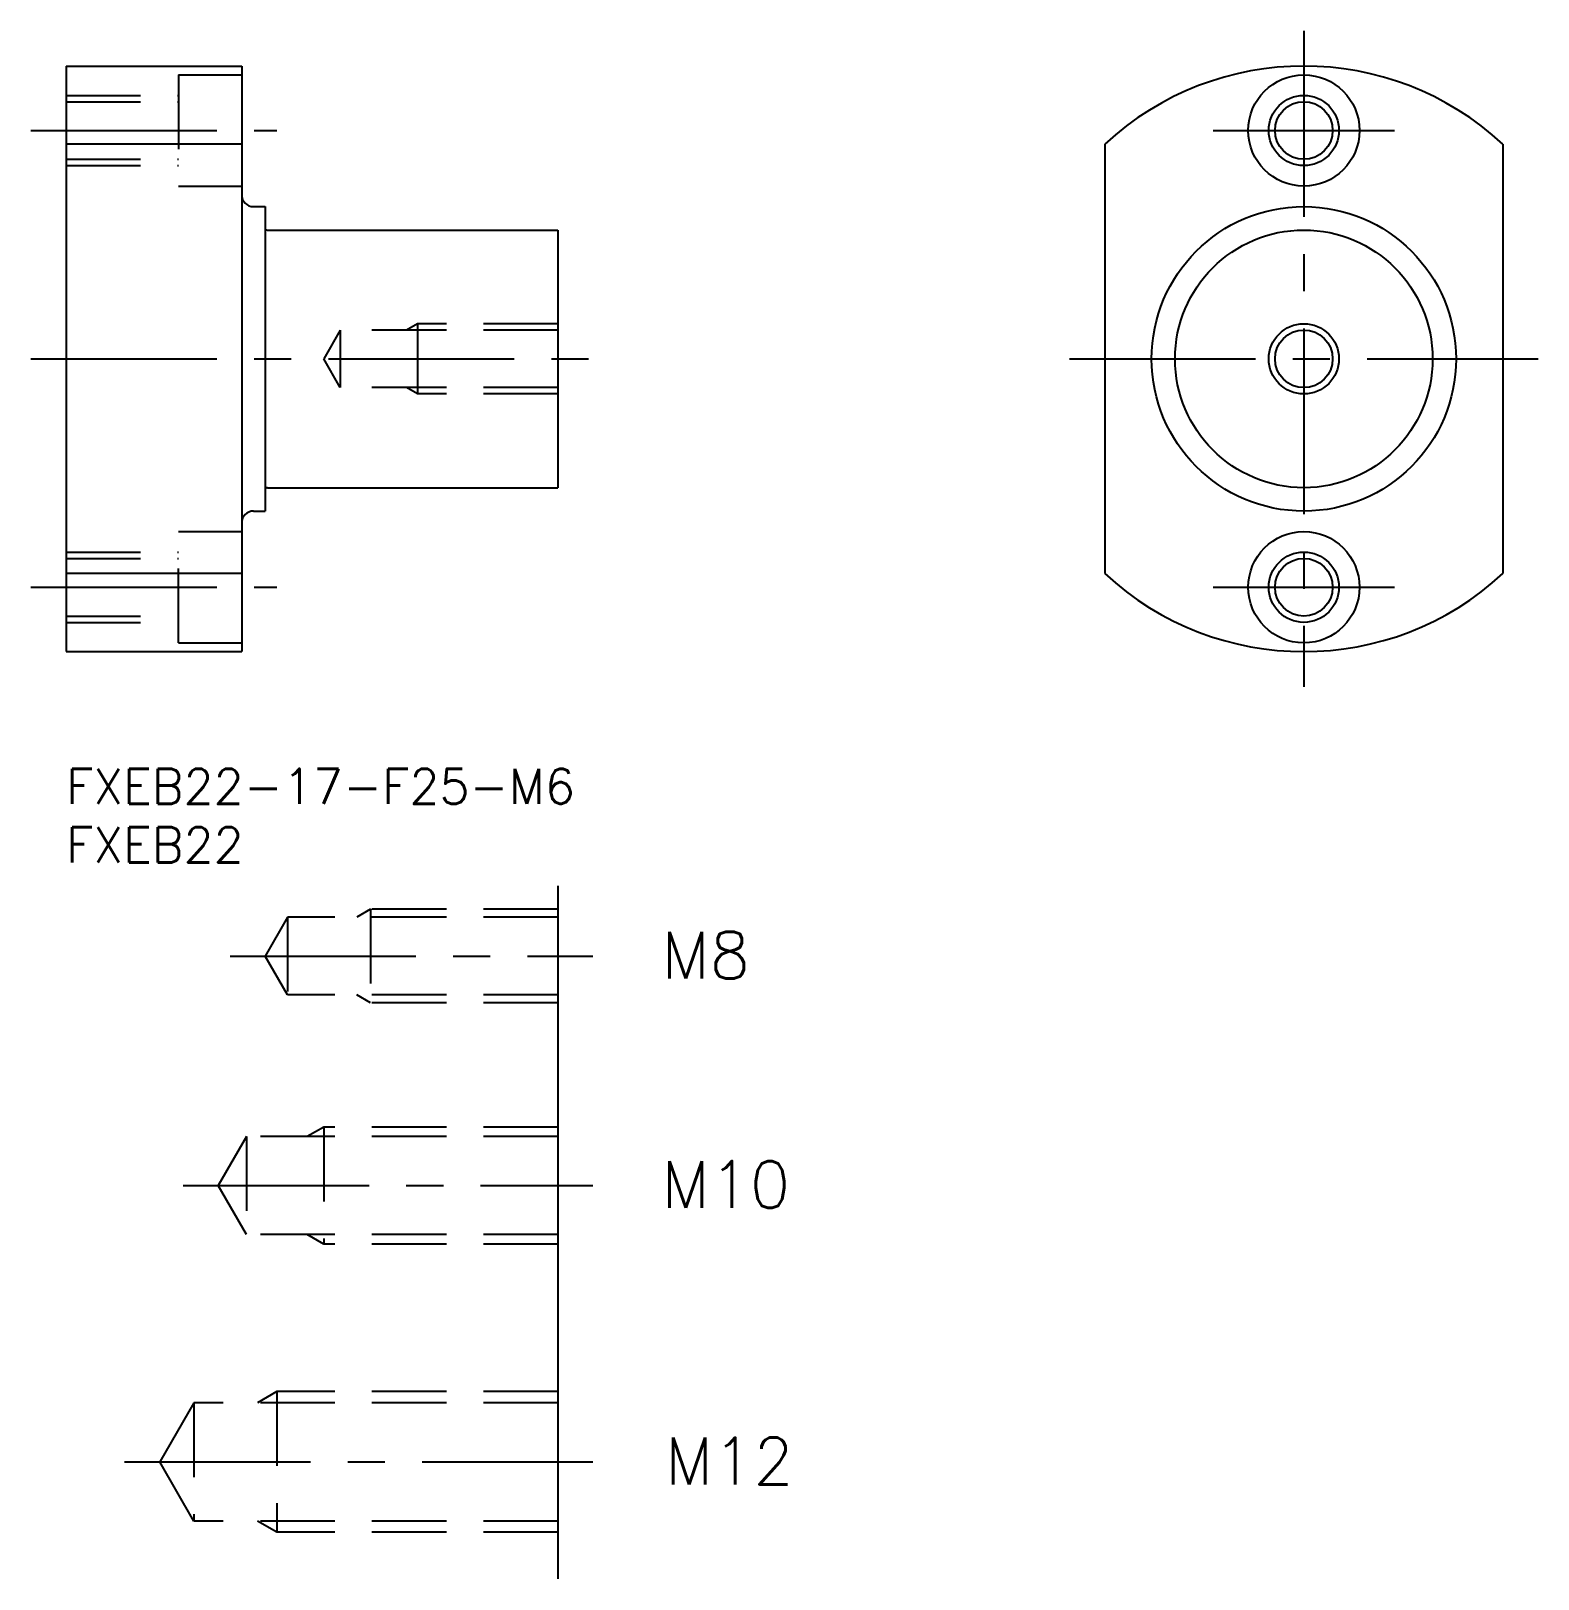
# Model space of a CAD drawing. Extents: x -3 to 126, y -69 to 63.
import ezdxf

# ---------------------------------------------------------------- set-up
doc = ezdxf.new("R2010")
doc.units = 0
doc.header["$LTSCALE"] = 0.5
doc.linetypes.add('CENTER', pattern=[50.8, 31.75, -6.35, 6.35, -6.35])
doc.linetypes.add('DASHED', pattern=[19.05, 12.7, -6.35])
for name, color, linetype in [('MSM_CENTER', 1, 'CENTER'), ('MSM_CONTINUOUS', 7, 'CONTINUOUS'), ('MSM_DASHED', 4, 'DASHED'), ('MSM_NARROW', 5, 'CONTINUOUS'), ('MSM_PART_NUMBER', 7, 'CONTINUOUS')]:
    doc.layers.add(name, color=color, linetype=linetype)
doc.styles.get("Standard").update_dxf_attribs({"font": 'txt.shx', "height": 3, "bigfont": 'bigfont.shx'})

# ---------------------------------------------------------------- blocks, each defined once
blk = doc.blocks.new('*U6')
at = {"layer": 'MSM_PART_NUMBER'}
blk.add_text('FXEB22-17-F25-M6', height=3, dxfattribs=at).set_placement((0, -3))
blk = doc.blocks.new('*U7')
at = {"layer": 'MSM_PART_NUMBER'}
blk.add_text('FXEB22', height=3, dxfattribs=at).set_placement((0, -8))

msp = doc.modelspace()

# ---------------------------------------------------------------- linework, layer by layer
at = {"layer": 'MSM_CENTER'}
for p, q in [((105.71, 63), (105.71, 7)), ((-3, 54.5), (18, 54.5)), ((97.96, 54.5), (113.46, 54.5)), ((-3, 35), (47, 35)), ((85.71, 35), (125.71, 35)), ((-3, 15.5), (18, 15.5)), ((97.96, 15.5), (113.46, 15.5)), ((14, -16), (45, -16)), ((10, -35.6), (45, -35.6)), ((5, -59.19), (45, -59.19))]:
    msp.add_line(p, q, dxfattribs=at)
at = {"layer": 'MSM_CONTINUOUS'}
for p, q in [((0, 60), (0, 10)), ((0, 60), (15, 60)), ((15, 60), (15, 10)), ((15, 53.33), (0, 53.33)), ((88.71, 53.33), (88.71, 16.67)), ((122.71, 53.33), (122.71, 16.67)), ((15, 48), (15, 48)), ((16, 48), (17, 48)), ((17, 48), (17, 22)), ((17.2, 46), (42, 46)), ((42, 46), (42, 24)), ((15, 35), (15, 35)), ((17.2, 24), (42, 24)), ((16, 22), (17, 22)), ((15, 16.67), (0, 16.67)), ((0, 10), (15, 10)), ((42, -10), (42, -69.19))]:
    msp.add_line(p, q, dxfattribs=at)
for centre, radius in [((105.71, 54.5), 4.75), ((105.71, 54.5), 2.46), ((105.71, 35), 13), ((105.71, 35), 11), ((105.71, 35), 2.46), ((105.71, 15.5), 4.75), ((105.71, 15.5), 2.46)]:
    msp.add_circle(centre, radius, dxfattribs=at)
for centre, radius, start, end in [((105.71, 35), 25, 47.1564, 132.8436), ((16, 49), 1, 180, 270), ((17.2, 46.2), 0.2, 180, 270), ((17.2, 23.8), 0.2, 90, 180), ((16, 21), 1, 90, 180), ((105.71, 35), 25, 227.1564, 312.8436)]:
    msp.add_arc(centre, radius, start, end, dxfattribs=at)
at = {"layer": 'MSM_DASHED'}
for p, q in [((9.6, 59.25), (15, 59.25)), ((9.6, 59.25), (9.6, 49.75)), ((0, 57.5), (9.6, 57.5)), ((0, 56.96), (9.6, 56.96)), ((0, 52.04), (9.6, 52.04)), ((0, 51.5), (9.6, 51.5)), ((9.6, 49.75), (15, 49.75)), ((23.42, 37.46), (22, 35)), ((42, 37.46), (23.42, 37.46)), ((23.42, 37.46), (23.42, 32.54)), ((30, 38), (29.06, 37.46)), ((42, 38), (30, 38)), ((30, 38), (30, 32)), ((23.42, 32.54), (22, 35)), ((42, 32.54), (23.42, 32.54)), ((30, 32), (29.06, 32.54)), ((42, 32), (30, 32)), ((9.6, 10.75), (9.6, 20.25)), ((9.6, 20.25), (15, 20.25)), ((0, 18.5), (9.6, 18.5)), ((0, 17.96), (9.6, 17.96)), ((0, 13.04), (9.6, 13.04)), ((0, 12.5), (9.6, 12.5)), ((9.6, 10.75), (15, 10.75)), ((18.92, -12.68), (17, -16)), ((18.92, -12.68), (18.92, -19.32)), ((42, -12.68), (18.92, -12.68)), ((26, -12), (24.83, -12.68)), ((26, -12), (26, -20)), ((42, -12), (26, -12)), ((18.92, -19.32), (17, -16)), ((42, -19.32), (18.92, -19.32)), ((26, -20), (24.83, -19.32)), ((42, -20), (26, -20)), ((15.42, -31.41), (13, -35.6)), ((15.42, -31.41), (15.42, -39.78)), ((42, -31.41), (15.42, -31.41)), ((22, -30.6), (20.59, -31.41)), ((22, -30.6), (22, -40.6)), ((42, -30.6), (22, -30.6)), ((15.42, -39.78), (13, -35.6)), ((42, -39.78), (15.42, -39.78)), ((22, -40.6), (20.59, -39.78)), ((42, -40.6), (22, -40.6)), ((10.92, -54.14), (8, -59.19)), ((10.92, -54.14), (10.92, -64.25)), ((42, -54.14), (10.92, -54.14)), ((18, -53.19), (16.36, -54.14)), ((18, -53.19), (18, -65.19)), ((42, -53.19), (18, -53.19)), ((10.92, -64.25), (8, -59.19)), ((42, -64.25), (10.92, -64.25)), ((18, -65.19), (16.36, -64.25)), ((42, -65.19), (18, -65.19))]:
    msp.add_line(p, q, dxfattribs=at)
at = {"layer": 'MSM_NARROW'}
for centre in [(105.71, 54.5), (105.71, 35), (105.71, 15.5)]:
    msp.add_circle(centre, 3, dxfattribs=at)

# ---------------------------------------------------------------- block references
at = {"layer": 'MSM_CONTINUOUS'}
for name in ['*U6', '*U7']:
    msp.add_blockref(name, (0, 0), dxfattribs=at)

# ---------------------------------------------------------------- texts
at = {"layer": 'MSM_PART_NUMBER'}
for s, p in [('M8', (50.86, -17.92)), ('M10', (50.86, -37.51)), ('M12', (51.15, -61.11))]:
    msp.add_text(s, height=4, dxfattribs=at).set_placement(p)

doc.saveas('drawing.dxf')
